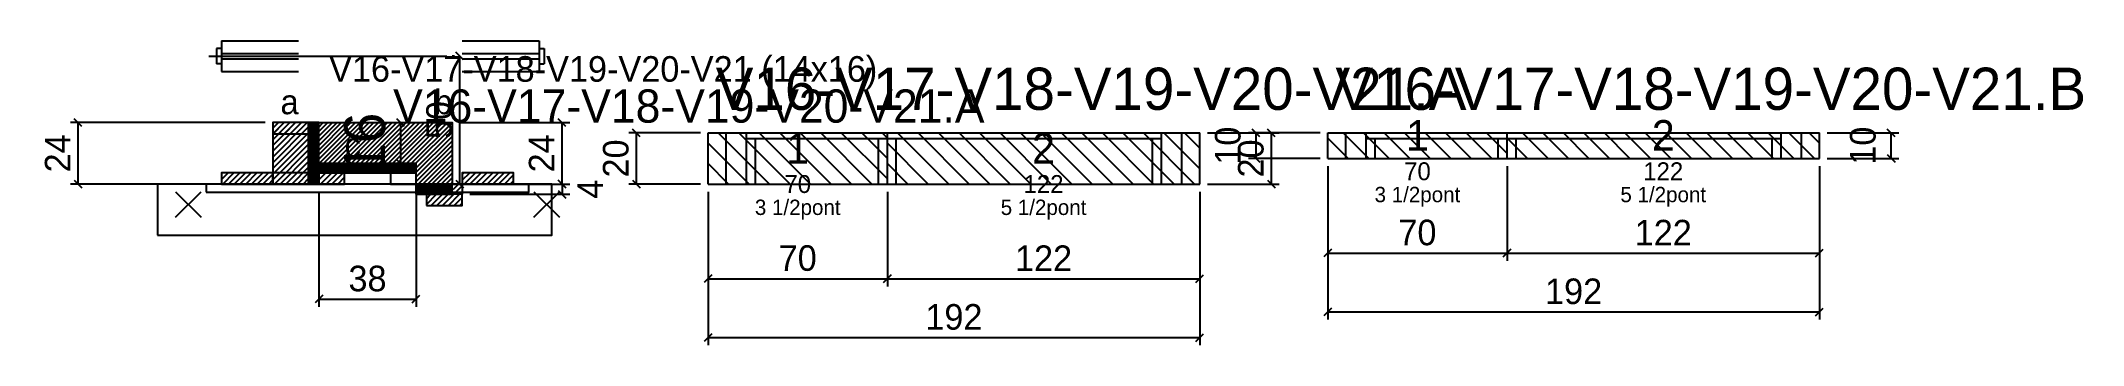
# Model space of a CAD drawing. Extents: x -69 to 729, y -83 to 36.
import ezdxf
from ezdxf.enums import TextEntityAlignment as Align

# ---------------------------------------------------------------- set-up
doc = ezdxf.new("R2010")
doc.units = 0
for name, color, linetype in [('5', 5, 'Continuous'), ('barrote', 126, 'Continuous'), ('CONCRETO', 251, 'Continuous'), ('COTA', 241, 'Continuous'), ('Cota Seção (2x)', 241, 'Continuous'), ('detalhes', 7, 'Continuous'), ('Hachura', 251, 'Continuous'), ('Madeira', 126, 'Continuous'), ('NOMENCLATURA', 7, 'Continuous'), ('Painéis', 200, 'Continuous'), ('presilha', 224, 'Continuous'), ('Reaproveitamento', 30, 'Continuous'), ('SARR_2.2x7', 40, 'Continuous'), ('SARR_3.5x7', 81, 'Continuous'), ('SCO-___-LAJ', 224, 'Continuous'), ('TENSOR', 224, 'Continuous'), ('texto', 7, 'Continuous'), ('Texto Seção', 7, 'Continuous')]:
    doc.layers.add(name, color=color, linetype=linetype)
doc.dimstyles.new('PAINEL', dxfattribs={"dimtxt": 10, "dimasz": 3, "dimexe": 3, "dimexo": 3, "dimgap": 3, "dimtad": 1, "dimblk": 'OBLIQUE', "dimblk1": 'OBLIQUE', "dimcen": 2.5, "dimclrd": 4, "dimclre": 4, "dimclrt": 240, "dimazin": 3, "dimtfac": 1, "dimtmove": 0, "dimatfit": 3})
doc.dimstyles.new('SECAO2X', dxfattribs={"dimtxt": 16, "dimasz": 3, "dimexe": 3, "dimexo": 3, "dimgap": 3, "dimtad": 1, "dimblk": 'OBLIQUE', "dimblk1": 'OBLIQUE', "dimcen": 2.5, "dimclrd": 4, "dimclre": 4, "dimclrt": 240, "dimazin": 3, "dimtfac": 1, "dimtmove": 0, "dimatfit": 3})

# ---------------------------------------------------------------- blocks, each defined once
blk = doc.blocks.new('_OBLIQUE')
at = {"color": 0, "linetype": 'BYBLOCK'}
blk.add_line((-0.5, -0.5), (0.5, 0.5), dxfattribs=at)

msp = doc.modelspace()

# ---------------------------------------------------------------- hatches: boundary and pattern name
at = {"layer": 'COTA'}
h = msp.add_hatch(dxfattribs=at)
h.set_pattern_fill('ANSI31', scale=0.4)
h.paths.add_polyline_path([(40, -12), (40, 4), (92, 4), (92, -20), (78, -20), (78, -12)])
at = {"layer": 'Hachura'}
h = msp.add_hatch(dxfattribs=at)
h.set_pattern_fill('ANSI31', scale=0.5)
h.paths.add_polyline_path([(22, -20), (36, -20), (36, 4), (22, 4)])
h = msp.add_hatch(dxfattribs=at)
h.set_pattern_fill('ANSI31', scale=0.5)
h.paths.add_polyline_path([(22, -0.4), (36, -0.4), (36, 4), (22, 4)])
h = msp.add_hatch(dxfattribs=at)
h.set_pattern_fill('SOLID')
h.paths.add_polyline_path([(36, -20), (40, -20), (40, 4), (36, 4)])
h = msp.add_hatch(dxfattribs=at)
h.set_pattern_fill('ANSI31', scale=0.5)
h.paths.add_polyline_path([(2, -20), (22, -20), (22, -15.6), (2, -15.6)])
h = msp.add_hatch(dxfattribs=at)
h.set_pattern_fill('SOLID')
h.paths.add_polyline_path([(40, -15.6), (78, -15.6), (78, -12), (40, -12)])
h = msp.add_hatch(dxfattribs=at)
h.set_pattern_fill('ANSI31', scale=0.5)
h.paths.add_polyline_path([(40, -20), (50, -20), (50, -15.6), (40, -15.6)])
h = msp.add_hatch(dxfattribs=at)
h.set_pattern_fill('ANSI31', scale=0.5)
h.paths.add_polyline_path([(96, -20), (116, -20), (116, -15.6), (96, -15.6)])
h = msp.add_hatch(dxfattribs=at)
h.set_pattern_fill('SOLID')
h.paths.add_polyline_path([(78, -20), (82, -20), (82, -24), (78, -24)])
h = msp.add_hatch(dxfattribs=at)
h.set_pattern_fill('SOLID')
h.paths.add_polyline_path([(78, -24), (92, -24), (92, -20), (78, -20)])
h = msp.add_hatch(dxfattribs=at)
h.set_pattern_fill('ANSI31', scale=0.5)
h.paths.add_polyline_path([(82, -20), (96, -20), (96, -24), (82, -24)])
h = msp.add_hatch(dxfattribs=at)
h.set_pattern_fill('ANSI31', scale=0.5)
h.paths.add_polyline_path([(82, -28.4), (96, -28.4), (96, -24), (82, -24)])

# ---------------------------------------------------------------- linework, layer by layer
for p, q in [((0, 33), (0, 27)), ((2, 33), (0, 33)), ((2, 36), (32, 36)), ((2, 36), (2, 24)), ((96, 36), (126, 36)), ((126, 36), (126, 24)), ((126, 33), (128, 33)), ((128, 33), (128, 27)), ((2, 27), (0, 27)), ((2, 31), (32, 31)), ((2, 29), (32, 29)), ((2, 24), (32, 24)), ((96, 31), (126, 31)), ((96, 29), (126, 29)), ((96, 24), (126, 24)), ((126, 27), (128, 27))]:
    msp.add_line(p, q)
at = {"layer": 'barrote'}
msp.add_lwpolyline([(-23, -40), (131, -40), (131, -20), (-23, -20)], close=True, dxfattribs=at)
at = {"layer": 'CONCRETO'}
msp.add_lwpolyline([(40, -12), (40, 4), (92, 4), (92, -20), (78, -20), (78, -12)], close=True, dxfattribs=at)
at = {"layer": 'Madeira'}
for points in [[(22, -20), (36, -20), (36, 4), (22, 4)], [(22, -0.4), (36, -0.4), (36, 4), (22, 4)], [(2, -20), (22, -20), (22, -15.6), (2, -15.6)], [(22, -20), (36, -20), (36, -15.6), (22, -15.6)], [(40, -20), (50, -20), (50, -15.6), (40, -15.6)], [(68, -20), (78, -20), (78, -15.6), (68, -15.6)], [(96, -20), (116, -20), (116, -15.6), (96, -15.6)], [(82, -20), (96, -20), (96, -24), (82, -24)], [(82, -28.4), (96, -28.4), (96, -24), (82, -24)]]:
    msp.add_lwpolyline(points, close=True, dxfattribs=at)
at = {"layer": 'Painéis'}
for p, q in [((192, 0), (262, 0)), ((192, -20), (192, 0)), ((262, -20), (262, 0)), ((262, -20), (262, 0)), ((262, 0), (384, 0)), ((262, -20), (262, 0)), ((384, -20), (384, 0)), ((434, 0), (504, 0)), ((434, -10), (434, 0)), ((504, -10), (504, 0)), ((504, -10), (504, 0)), ((504, 0), (626, 0)), ((504, -10), (504, 0)), ((626, -10), (626, 0)), ((434, -10), (504, -10)), ((504, -10), (626, -10)), ((192, -20), (262, -20)), ((262, -20), (384, -20))]:
    msp.add_line(p, q, dxfattribs=at)
for points in [[(36, -20), (40, -20), (40, 4), (36, 4)], [(40, -15.6), (78, -15.6), (78, -12), (40, -12)], [(78, -20), (82, -20), (82, -24), (78, -24)], [(78, -24), (92, -24), (92, -20), (78, -20)]]:
    msp.add_lwpolyline(points, close=True, dxfattribs=at)
at = {"layer": 'presilha'}
for p, q in [((-16, -33), (-6, -23)), ((-16, -23), (-6, -33)), ((124, -33), (134, -23)), ((124, -23), (134, -33))]:
    msp.add_line(p, q, dxfattribs=at)
at = {"layer": 'Reaproveitamento', "color": 30}
for p, q in [((216, -20), (196, 0)), ((224, -20), (204, 0)), ((232, -20), (212, 0)), ((240, -20), (220, 0)), ((248, -20), (228, 0)), ((256, -20), (236, 0)), ((262, -18), (244, 0)), ((262, -10), (252, 0)), ((262, -2), (260, 0)), ((286, -20), (266, 0)), ((294, -20), (274, 0)), ((302, -20), (282, 0)), ((310, -20), (290, 0)), ((318, -20), (298, 0)), ((326, -20), (306, 0)), ((334, -20), (314, 0)), ((342, -20), (322, 0)), ((350, -20), (330, 0)), ((358, -20), (338, 0)), ((366, -20), (346, 0)), ((374, -20), (354, 0)), ((382, -20), (362, 0)), ((384, -14), (370, 0)), ((384, -6), (378, 0)), ((450, -10), (440, 0)), ((458, -10), (448, 0)), ((466, -10), (456, 0)), ((474, -10), (464, 0)), ((482, -10), (472, 0)), ((490, -10), (480, 0)), ((498, -10), (488, 0)), ((504, -8), (496, 0)), ((504, 0), (504, 0)), ((520, -10), (510, 0)), ((528, -10), (518, 0)), ((536, -10), (526, 0)), ((544, -10), (534, 0)), ((552, -10), (542, 0)), ((560, -10), (550, 0)), ((568, -10), (558, 0)), ((576, -10), (566, 0)), ((584, -10), (574, 0)), ((592, -10), (582, 0)), ((600, -10), (590, 0)), ((608, -10), (598, 0)), ((616, -10), (606, 0)), ((624, -10), (614, 0)), ((626, -4), (622, 0)), ((208, -20), (192, -4)), ((278, -20), (262, -4)), ((442, -10), (434, -2)), ((512, -10), (504, -2)), ((200, -20), (192, -12)), ((270, -20), (262, -12)), ((434, -10), (434, -10)), ((504, -10), (504, -10)), ((192, -20), (192, -20)), ((262, -20), (262, -20))]:
    msp.add_line(p, q, dxfattribs=at)
at = {"layer": 'SARR_2.2x7'}
for p, q in [((199, -20), (199, 0)), ((377, -20), (377, 0)), ((441, -10), (441, 0)), ((619, -10), (619, 0)), ((207, -2.2), (262, -2.2)), ((262, -2.2), (369, -2.2)), ((449, -2.2), (504, -2.2)), ((504, -2.2), (611, -2.2))]:
    msp.add_line(p, q, dxfattribs=at)
at = {"layer": 'SARR_3.5x7'}
for p, q in [((207, -20), (207, 0)), ((262, -20), (262, 0)), ((262, -20), (262, 0)), ((369, -20), (369, 0)), ((449, -10), (449, 0)), ((504, -10), (504, 0)), ((504, -10), (504, 0)), ((611, -10), (611, 0)), ((210.5, -20), (210.5, -2.2)), ((258.5, -20), (258.5, -2.2)), ((265.5, -20), (265.5, -2.2)), ((365.5, -20), (365.5, -2.2)), ((452.5, -10), (452.5, -2.2)), ((500.5, -10), (500.5, -2.2)), ((507.5, -10), (507.5, -2.2)), ((607.5, -10), (607.5, -2.2)), ((449, -10), (452.5, -10)), ((500.5, -10), (504, -10)), ((504, -10), (507.5, -10)), ((607.5, -10), (611, -10)), ((207, -20), (210.5, -20)), ((258.5, -20), (262, -20)), ((262, -20), (265.5, -20)), ((365.5, -20), (369, -20))]:
    msp.add_line(p, q, dxfattribs=at)
at = {"layer": 'SCO-___-LAJ'}
msp.add_lwpolyline([(-4, -23.2), (122, -23.2), (122, -20), (-4, -20)], close=True, dxfattribs=at)
at = {"layer": 'TENSOR'}
msp.add_line((-3, 30), (90, 30), dxfattribs=at)

# ---------------------------------------------------------------- texts
at = {"layer": '5'}
for s, height, p in [('1', 12, (227, -6)), ('2', 12, (323, -6)), ('1', 12, (469, -1)), ('2', 12, (565, -1)), ('70', 7, (469, -15)), ('122', 7, (565, -15)), ('70', 7, (227, -20)), ('122', 7, (323, -20))]:
    msp.add_text(s, height=height, dxfattribs=at).set_placement(p, align=Align.MIDDLE_CENTER)
at = {"layer": 'detalhes'}
for s, p in [('b', (85, 7.3)), ('a', (25, 7.3)), ('c', (50, -9.5))]:
    msp.add_text(s, height=9.6, dxfattribs=at).set_placement(p)
at = {"layer": 'NOMENCLATURA'}
for s, p in [('V16-V17-V18-V19-V20-V21.A', (195, 9)), ('V16-V17-V18-V19-V20-V21.B', (437, 9))]:
    msp.add_text(s, height=16.5, dxfattribs=at).set_placement(p)
at = {"layer": 'texto', "char_height": 6, "attachment_point": 5}
for s, insert in [('3 1/2pont', (469, -25)), ('5 1/2pont', (565, -25)), ('3 1/2pont', (227, -30)), ('5 1/2pont', (323, -30))]:
    msp.add_mtext(s, dxfattribs=dict(at, insert=insert))
at = {"layer": 'Texto Seção'}
for s, height, p in [('V16-V17-V18-V19-V20-V21 (14x16)', 10, (44, 20)), ('V16-V17-V18-V19-V20-V21.A', 13, (69, 4))]:
    msp.add_text(s, height=height, dxfattribs=at).set_placement(p)

# ---------------------------------------------------------------- dimensions: what is measured, and where the dimension line sits
at = {"layer": 'COTA'}
for base, p1, p2 in [((95, -20), (96, -20), (96, 30)), ((-54, -20), (2, -20), (22, 4)), ((135, -20), (92, -20), (92, 4)), ((164, -20), (192, -20), (192, 0)), ((412, -20), (384, -20), (384, 0)), ((406, -10), (434, -10), (434, 0)), ((654, -10), (626, -10), (626, 0)), ((135, -20), (96, -20), (96, -24))]:
    msp.add_linear_dim(base=base, p1=p1, p2=p2, angle=90, dimstyle='PAINEL', dxfattribs=at).render()
for base, p1, p2 in [((434, -47), (434, -10), (504, -10)), ((434, -70), (434, -10), (626, -10)), ((504, -47), (504, -10), (626, -10)), ((40, -65), (40, -20), (78, -20)), ((192, -57), (192, -20), (262, -20)), ((192, -80), (192, -20), (384, -20)), ((262, -57), (262, -20), (384, -20))]:
    msp.add_linear_dim(base=base, p1=p1, p2=p2, dimstyle='PAINEL', dxfattribs=at).render()
at = {"layer": 'Cota Seção (2x)'}
msp.add_linear_dim(base=(72, -12), p1=(40, -12), p2=(40, 4), angle=90, dimstyle='SECAO2X', dxfattribs=at).render()

doc.saveas('drawing.dxf')
